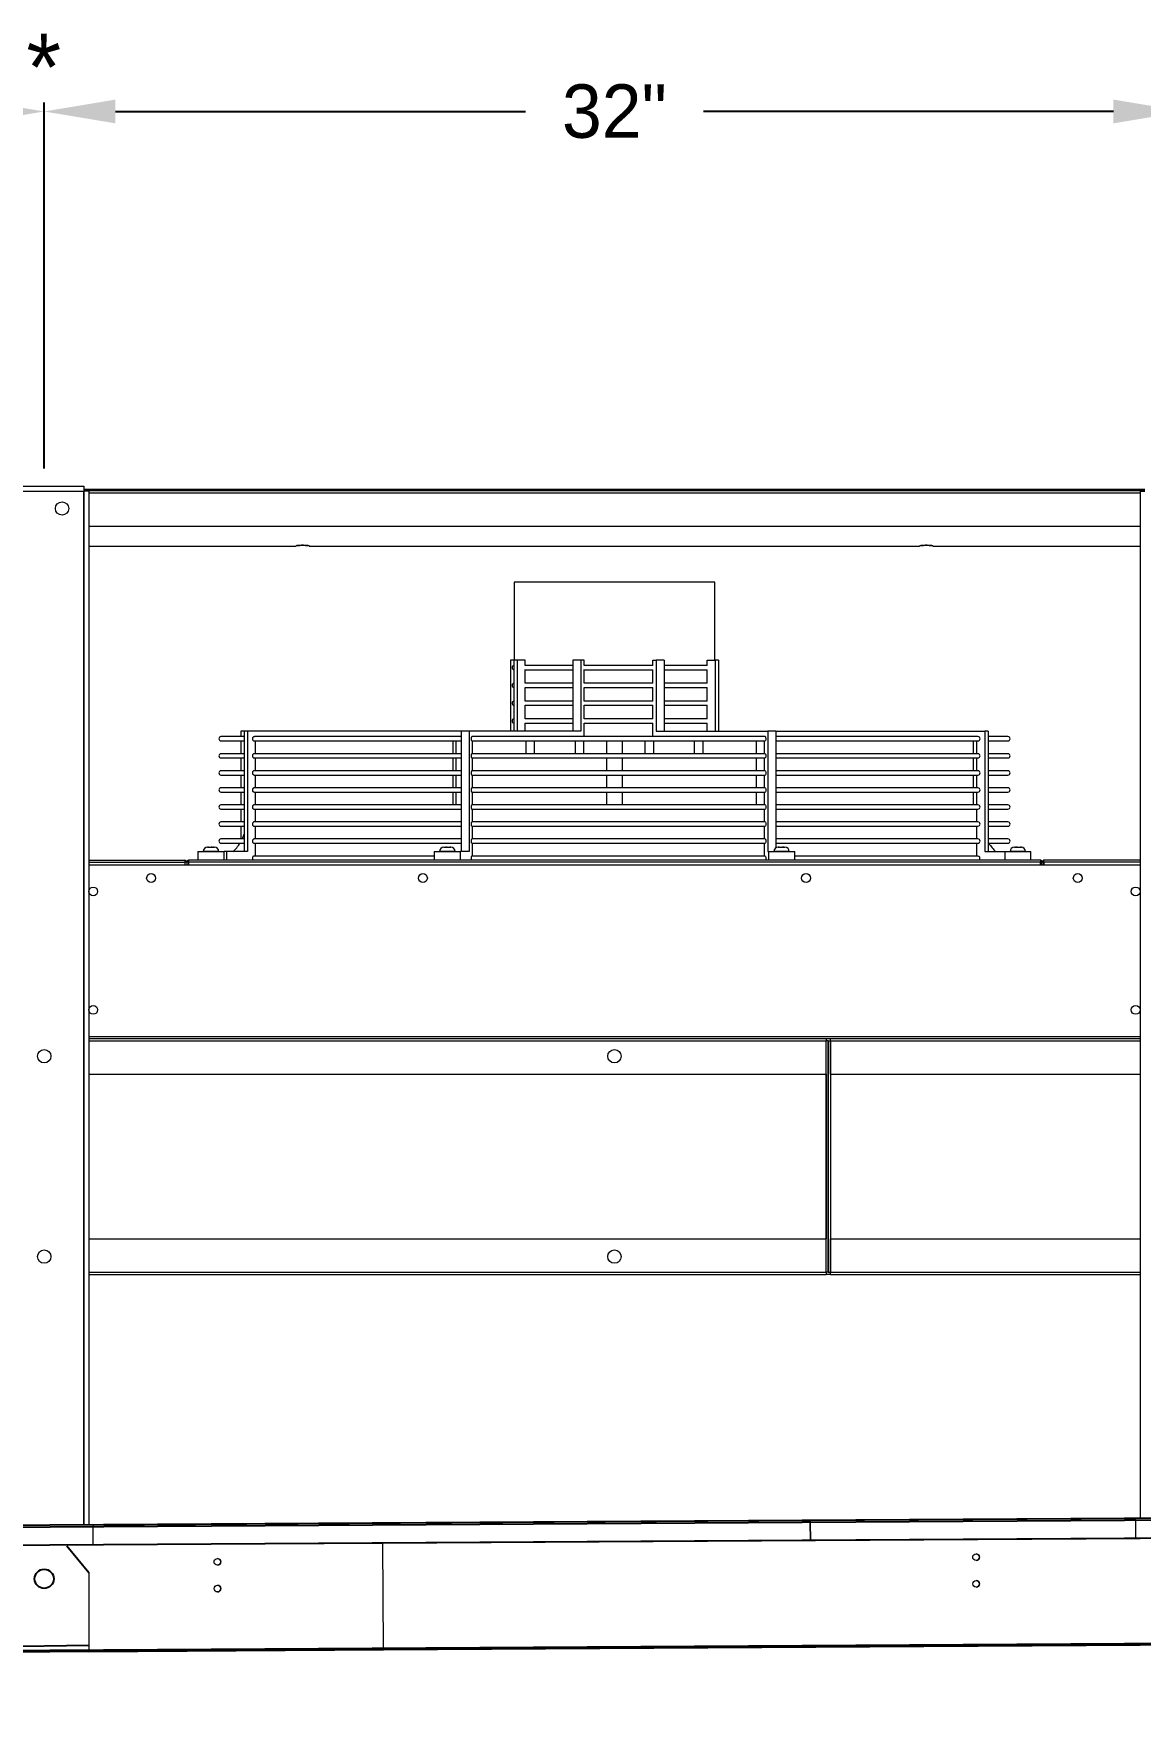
# Model space of a CAD drawing. Extents: x 6 to 271, y -23 to 146.
# Drawn here: x 161.99 to 193.03, y 41.8 to 89.28 of the extents above; entities that cross this region are included whole.
import ezdxf
from ezdxf.enums import TextEntityAlignment as Align

# ---------------------------------------------------------------- set-up
doc = ezdxf.new("R2010")
doc.units = 0
doc.header["$MEASUREMENT"] = 0
doc.layers.get('0').update_dxf_attribs({"linetype": 'CONTINUOUS'})
doc.layers.get('Defpoints').update_dxf_attribs({"linetype": 'CONTINUOUS'})
doc.dimstyles.get("Standard").update_dxf_attribs({"dimtxt": 1.5, "dimasz": 2, "dimexe": 0.25, "dimexo": 0.5, "dimgap": 0.75, "dimtad": 0, "dimtih": 1, "dimtoh": 1, "dimdec": 4, "dimzin": 0, "dimdsep": 46, "dimlunit": 5, "dimtxsty": 'STANDARD', "dimcen": 0.125, "dimclrd": 1, "dimclre": 1, "dimclrt": 1, "dimadec": 0, "dimazin": 0, "dimtfac": 1, "dimtdec": 4, "dimtofl": 0, "dimtmove": 0, "dimatfit": 3, "dimfxl": 1, "dimfrac": 2, "dimtolj": 1, "dimtzin": 0, "dimarcsym": 0})

# ---------------------------------------------------------------- blocks, each defined once
blk = doc.blocks.new('*D30')
at = {"color": 7, "lineweight": -2}
for p, q in [((265.292, 43.996), (265.292, 34.557)), ((90.295, 42.907), (90.295, 34.557)), ((92.295, 34.807), (174.794, 34.807)), ((263.292, 34.807), (180.794, 34.807))]:
    blk.add_line(p, q, dxfattribs=at)
at = {"color": 7}
for points in [[(92.295, 35.141), (92.295, 34.474), (90.295, 34.807)], [(263.292, 35.141), (263.292, 34.474), (265.292, 34.807)]]:
    blk.add_solid(points, dxfattribs=at)
at = {"layer": 'Defpoints', "color": 0}
for p in [(265.292, 44.496), (90.295, 43.407), (265.292, 34.807)]:
    blk.add_point(p, dxfattribs=at)
at = {"color": 7, "insert": (177.794, 34.807), "char_height": 1.5, "attachment_point": 5}
blk.add_mtext('\\A1;175"', dxfattribs=at)
blk = doc.blocks.new('*D33')
at = {"color": 7, "lineweight": -2}
for p, q in [((130.277, 77.078), (130.277, 87.348)), ((132.277, 87.098), (143.777, 87.098)), ((160.277, 87.098), (148.777, 87.098)), ((162.277, 77.078), (162.277, 87.348))]:
    blk.add_line(p, q, dxfattribs=at)
at = {"color": 7}
for points in [[(132.277, 87.431), (132.277, 86.764), (130.277, 87.098)], [(160.277, 87.431), (160.277, 86.764), (162.277, 87.098)]]:
    blk.add_solid(points, dxfattribs=at)
at = {"layer": 'Defpoints', "color": 0}
for p in [(162.277, 87.098), (130.277, 76.578), (162.277, 76.578)]:
    blk.add_point(p, dxfattribs=at)
at = {"color": 7, "insert": (146.277, 87.098), "char_height": 1.5, "attachment_point": 5}
blk.add_mtext('\\A1;32"', dxfattribs=at)
blk = doc.blocks.new('*D34')
at = {"color": 7, "lineweight": -2}
for p, q in [((162.277, 77.078), (162.277, 87.348)), ((164.277, 87.098), (175.777, 87.098)), ((192.277, 87.098), (180.777, 87.098)), ((194.277, 77.078), (194.277, 87.348))]:
    blk.add_line(p, q, dxfattribs=at)
at = {"color": 7}
for points in [[(164.277, 87.431), (164.277, 86.764), (162.277, 87.098)], [(192.277, 87.431), (192.277, 86.764), (194.277, 87.098)]]:
    blk.add_solid(points, dxfattribs=at)
at = {"layer": 'Defpoints', "color": 0}
for p in [(194.277, 87.098), (162.277, 76.578), (194.277, 76.578)]:
    blk.add_point(p, dxfattribs=at)
at = {"color": 7, "insert": (178.277, 87.098), "char_height": 1.5, "attachment_point": 5}
blk.add_mtext('\\A1;32"', dxfattribs=at)

msp = doc.modelspace()

# ---------------------------------------------------------------- linework, layer by layer
at = {"color": 0, "linetype": 'Continuous', "lineweight": 15}
for p, q in [((161.1622, 76.57818), (163.3912, 76.57818)), ((161.1622, 76.44368), (163.3912, 76.44368)), ((161.1622, 76.44268), (163.3912, 76.44268)), ((163.3912, 76.57818), (163.3912, 76.44368)), ((163.3912, 76.49439), (178.2767, 76.49439)), ((163.3912, 76.44268), (163.3912, 76.44368)), ((163.3922, 76.44268), (163.3912, 76.44268)), ((163.3912, 47.41737), (163.3912, 76.44268)), ((163.5267, 76.44268), (163.3922, 76.44268)), ((163.3922, 76.44268), (163.3922, 47.41737)), ((163.5267, 76.44268), (163.5267, 47.41821)), ((178.2767, 76.49439), (178.2767, 76.45276)), ((178.2767, 76.49439), (193.1622, 76.49439)), ((178.2767, 76.49439), (178.2767, 76.45276)), ((193.0267, 76.44268), (193.0267, 47.60144)), ((193.0267, 76.44268), (193.1612, 76.44268)), ((163.5267, 76.38968), (193.0267, 76.38968)), ((163.5267, 75.46093), (193.0267, 75.46093)), ((163.5267, 74.89885), (169.3392, 74.89885)), ((169.7142, 74.89885), (186.8392, 74.89885)), ((187.2142, 74.89885), (193.0267, 74.89885)), ((179.35299, 73.88918), (175.4642, 73.88918)), ((181.0892, 73.88918), (179.35299, 73.88918)), ((175.35949, 71.69818), (175.35949, 69.70318)), ((175.45286, 71.69818), (175.35949, 71.69818)), ((175.54624, 71.69818), (175.45286, 71.69818)), ((175.45286, 71.69818), (175.45286, 69.70318)), ((175.54624, 71.69818), (175.54624, 69.70318)), ((175.77166, 71.69818), (175.54624, 71.69818)), ((175.77166, 71.54736), (175.77166, 71.69818)), ((177.33245, 71.69818), (177.10703, 71.69818)), ((177.10703, 71.69818), (177.10703, 69.70318)), ((177.33245, 71.69818), (177.33245, 69.70318)), ((177.42583, 71.69818), (177.33245, 71.69818)), ((177.42583, 71.54736), (177.42583, 71.69818)), ((179.35299, 71.5483), (179.35299, 71.69818)), ((179.35299, 71.69818), (179.44637, 71.69818)), ((179.44637, 71.69818), (179.44637, 69.70318)), ((179.6718, 71.69818), (179.44637, 71.69818)), ((179.6718, 71.69818), (179.6718, 69.70318)), ((180.87511, 71.5483), (180.87511, 71.69818)), ((180.87511, 71.69818), (181.10053, 71.69818)), ((181.10053, 71.69818), (181.10053, 69.70318)), ((181.19391, 71.69818), (181.10053, 71.69818)), ((181.19391, 71.69818), (181.19391, 69.70318)), ((177.10703, 71.5483), (175.77166, 71.5483)), ((175.77166, 71.04736), (175.77166, 71.42923)), ((175.77166, 71.4283), (177.10703, 71.4283)), ((179.35299, 71.5483), (177.42583, 71.5483)), ((177.42583, 71.04736), (177.42583, 71.42923)), ((177.42583, 71.4283), (179.35299, 71.4283)), ((179.35299, 71.0483), (179.35299, 71.4283)), ((180.87511, 71.5483), (179.6718, 71.5483)), ((179.6718, 71.4283), (180.87511, 71.4283)), ((180.87511, 71.0483), (180.87511, 71.4283)), ((177.10703, 71.0483), (175.77166, 71.0483)), ((175.77166, 70.54736), (175.77166, 70.92923)), ((175.77166, 70.9283), (177.10703, 70.9283)), ((179.35299, 71.0483), (177.42583, 71.0483)), ((177.42583, 70.54736), (177.42583, 70.92923)), ((177.42583, 70.9283), (179.35299, 70.9283)), ((179.35299, 70.5483), (179.35299, 70.9283)), ((180.87511, 71.0483), (179.6718, 71.0483)), ((179.6718, 70.9283), (180.87511, 70.9283)), ((180.87511, 70.5483), (180.87511, 70.9283)), ((177.10703, 70.5483), (175.77166, 70.5483)), ((175.77166, 70.04736), (175.77166, 70.42923)), ((175.77166, 70.4283), (177.10703, 70.4283)), ((179.35299, 70.5483), (177.42583, 70.5483)), ((177.42583, 70.04736), (177.42583, 70.42923)), ((177.42583, 70.4283), (179.35299, 70.4283)), ((179.35299, 70.0483), (179.35299, 70.4283)), ((180.87511, 70.5483), (179.6718, 70.5483)), ((179.6718, 70.4283), (180.87511, 70.4283)), ((180.87511, 70.0483), (180.87511, 70.4283)), ((177.10703, 70.0483), (175.77166, 70.0483)), ((175.77166, 69.70318), (175.77166, 69.92923)), ((175.77166, 69.9283), (177.10703, 69.9283)), ((179.35299, 70.0483), (177.42583, 70.0483)), ((177.42583, 69.5483), (177.42583, 69.92923)), ((177.42583, 69.9283), (179.35299, 69.9283)), ((179.35299, 69.5483), (179.35299, 69.9283)), ((180.87511, 70.0483), (179.6718, 70.0483)), ((179.6718, 69.9283), (180.87511, 69.9283)), ((180.87511, 69.70318), (180.87511, 69.9283)), ((167.88305, 69.5483), (167.23658, 69.5483)), ((167.23658, 69.4283), (167.88305, 69.4283)), ((167.78968, 69.70318), (167.78968, 69.5483)), ((167.88305, 69.70318), (167.78968, 69.70318)), ((167.78968, 69.4283), (167.78968, 69.06963)), ((167.97643, 69.70318), (167.88305, 69.70318)), ((167.88305, 69.70318), (167.88305, 66.32218)), ((167.97643, 69.70318), (167.97643, 66.32218)), ((173.97151, 69.70318), (167.97643, 69.70318)), ((168.17283, 69.4283), (173.97151, 69.4283)), ((173.97151, 69.5483), (168.1729, 69.5483)), ((168.20185, 69.06963), (168.20185, 69.4283)), ((173.74608, 69.4283), (173.74608, 69.06963)), ((173.83946, 69.06963), (173.83946, 69.4283)), ((174.19694, 69.70318), (173.97151, 69.70318)), ((173.97151, 69.70318), (173.97151, 66.32218)), ((174.19694, 69.70318), (174.19694, 66.32218)), ((177.33245, 69.70318), (174.19694, 69.70318)), ((174.27829, 69.4283), (182.50157, 69.4283)), ((182.50157, 69.5483), (174.27842, 69.5483)), ((174.29031, 69.06963), (174.29031, 69.4283)), ((179.44637, 69.70318), (182.58189, 69.70318)), ((182.26309, 69.06963), (182.26309, 69.4283)), ((182.48851, 69.06963), (182.48851, 69.4283)), ((182.58189, 69.70318), (182.58189, 66.32218)), ((182.80731, 69.70318), (182.58189, 69.70318)), ((182.80731, 69.70318), (182.80731, 66.43027)), ((182.80731, 69.70318), (188.67034, 69.70318)), ((188.47643, 69.5483), (182.80731, 69.5483)), ((182.80731, 69.4283), (188.47643, 69.4283)), ((188.35154, 69.06963), (188.35154, 69.4283)), ((188.44492, 69.06963), (188.44492, 69.4283)), ((188.67034, 69.70318), (188.67034, 66.32218)), ((188.76372, 69.70318), (188.67034, 69.70318)), ((188.76372, 69.70318), (188.76372, 66.32218)), ((189.31681, 69.5483), (188.76372, 69.5483)), ((188.76372, 69.4283), (189.31681, 69.4283)), ((167.88305, 69.06963), (167.23658, 69.06963)), ((167.23658, 68.94963), (167.88305, 68.94963)), ((167.78968, 68.94963), (167.78968, 68.59096)), ((168.17283, 68.94963), (173.97151, 68.94963)), ((173.97151, 69.06963), (168.1729, 69.06963)), ((168.20185, 68.59096), (168.20185, 68.94963)), ((173.74608, 68.94963), (173.74608, 68.59096)), ((173.83946, 68.59096), (173.83946, 68.94963)), ((174.27829, 68.94963), (182.50157, 68.94963)), ((182.50157, 69.06963), (174.27842, 69.06963)), ((174.29031, 68.59096), (174.29031, 68.94963)), ((182.26309, 68.59096), (182.26309, 68.94963)), ((182.48851, 68.59096), (182.48851, 68.94963)), ((188.47643, 69.06963), (182.80731, 69.06963)), ((182.80731, 68.94963), (188.47643, 68.94963)), ((188.35154, 68.59096), (188.35154, 68.94963)), ((188.44492, 68.59096), (188.44492, 68.94963)), ((189.31681, 69.06963), (188.76372, 69.06963)), ((188.76372, 68.94963), (189.31681, 68.94963)), ((167.88305, 68.59096), (167.23658, 68.59096)), ((167.23658, 68.47097), (167.88305, 68.47097)), ((167.78968, 68.47097), (167.78968, 68.1123)), ((168.17283, 68.47097), (173.97151, 68.47097)), ((173.97151, 68.59096), (168.1729, 68.59096)), ((168.20185, 68.1123), (168.20185, 68.47097)), ((173.74608, 68.47097), (173.74608, 68.1123)), ((173.83946, 68.1123), (173.83946, 68.47097)), ((174.27829, 68.47097), (182.50157, 68.47097)), ((182.50157, 68.59096), (174.27842, 68.59096)), ((174.29031, 68.1123), (174.29031, 68.47097)), ((182.26309, 68.1123), (182.26309, 68.47097)), ((182.48851, 68.1123), (182.48851, 68.47097)), ((188.47643, 68.59096), (182.80731, 68.59096)), ((182.80731, 68.47097), (188.47643, 68.47097)), ((188.35154, 68.1123), (188.35154, 68.47097)), ((188.44492, 68.1123), (188.44492, 68.47097)), ((189.31681, 68.59096), (188.76372, 68.59096)), ((188.76372, 68.47097), (189.31681, 68.47097)), ((167.88305, 68.1123), (167.23658, 68.1123)), ((167.23658, 67.9923), (167.88305, 67.9923)), ((167.78968, 67.9923), (167.78968, 67.63363)), ((168.17283, 67.9923), (173.97151, 67.9923)), ((173.97151, 68.1123), (168.1729, 68.1123)), ((168.20185, 67.63363), (168.20185, 67.9923)), ((173.74608, 67.9923), (173.74608, 67.63363)), ((173.83946, 67.63363), (173.83946, 67.9923)), ((174.27829, 67.9923), (182.50157, 67.9923)), ((182.50157, 68.1123), (174.27842, 68.1123)), ((174.29031, 67.63363), (174.29031, 67.9923)), ((182.26309, 67.63363), (182.26309, 67.9923)), ((182.48851, 67.63363), (182.48851, 67.9923)), ((188.47643, 68.1123), (182.80731, 68.1123)), ((182.80731, 67.9923), (188.47643, 67.9923)), ((188.35154, 67.63363), (188.35154, 67.9923)), ((188.44492, 67.63363), (188.44492, 67.9923)), ((189.31681, 68.1123), (188.76372, 68.1123)), ((188.76372, 67.9923), (189.31681, 67.9923)), ((167.88305, 67.63363), (167.23658, 67.63363)), ((167.23658, 67.51363), (167.88305, 67.51363)), ((167.78968, 67.51363), (167.78968, 67.15497)), ((168.17283, 67.51363), (173.97151, 67.51363)), ((173.97151, 67.63363), (168.1729, 67.63363)), ((168.20185, 67.15497), (168.20185, 67.51363)), ((174.27829, 67.51363), (182.50157, 67.51363)), ((182.50157, 67.63363), (174.27842, 67.63363)), ((174.29031, 67.15497), (174.29031, 67.51363)), ((182.48851, 67.15497), (182.48851, 67.51363)), ((188.47643, 67.63363), (182.80731, 67.63363)), ((182.80731, 67.51363), (188.47643, 67.51363)), ((188.44492, 67.15497), (188.44492, 67.51363)), ((189.31681, 67.63363), (188.76372, 67.63363)), ((188.76372, 67.51363), (189.31681, 67.51363)), ((167.88305, 67.15497), (167.23658, 67.15497)), ((167.23658, 67.03497), (167.88305, 67.03497)), ((167.78968, 67.03497), (167.78968, 66.6763)), ((168.17283, 67.03497), (173.97151, 67.03497)), ((173.97151, 67.15497), (168.1729, 67.15497)), ((168.20185, 66.6763), (168.20185, 67.03497)), ((174.27829, 67.03497), (182.50157, 67.03497)), ((182.50157, 67.15497), (174.27842, 67.15497)), ((174.29031, 66.6763), (174.29031, 67.03497)), ((182.48851, 66.6763), (182.48851, 67.03497)), ((188.47643, 67.15497), (182.80731, 67.15497)), ((182.80731, 67.03497), (188.47643, 67.03497)), ((188.44492, 66.6763), (188.44492, 67.03497)), ((189.31681, 67.15497), (188.76372, 67.15497)), ((188.76372, 67.03497), (189.31681, 67.03497)), ((167.88305, 66.6763), (167.23658, 66.6763)), ((167.23658, 66.5563), (167.88305, 66.5563)), ((168.17283, 66.5563), (173.97151, 66.5563)), ((173.97151, 66.6763), (168.1729, 66.6763)), ((168.20185, 66.19764), (168.20185, 66.5563)), ((174.27829, 66.5563), (182.50157, 66.5563)), ((182.50157, 66.6763), (174.27842, 66.6763)), ((174.29031, 66.19764), (174.29031, 66.5563)), ((182.48851, 66.19764), (182.48851, 66.5563)), ((188.47643, 66.6763), (182.80731, 66.6763)), ((182.80731, 66.5563), (188.47643, 66.5563)), ((188.44492, 66.19764), (188.44492, 66.5563)), ((189.31681, 66.6763), (188.76372, 66.6763)), ((188.76372, 66.5563), (189.31681, 66.5563)), ((163.5267, 66.07818), (166.2257, 66.07818)), ((163.5267, 66.02718), (166.2257, 66.02718)), ((166.2257, 66.07818), (166.2257, 66.02718)), ((166.2257, 66.02718), (166.2257, 65.95318)), ((166.2767, 66.02718), (166.2267, 66.02718)), ((166.2267, 66.02718), (166.2267, 65.95318)), ((166.2767, 66.02938), (166.2767, 65.95318)), ((166.3245, 66.02938), (166.2767, 66.02938)), ((166.3245, 66.02938), (166.3245, 65.95318)), ((190.2279, 66.07818), (166.3255, 66.07818)), ((166.3255, 66.07818), (166.3255, 66.02938)), ((190.2279, 66.02938), (166.3255, 66.02938)), ((166.3255, 66.02938), (166.3255, 65.95318)), ((166.59017, 66.32218), (166.61826, 66.32218)), ((166.61826, 66.32218), (167.32817, 66.32218)), ((167.17792, 66.32318), (166.74042, 66.32318)), ((166.86443, 66.44718), (166.86458, 66.44718)), ((166.86731, 66.44718), (166.86458, 66.44718)), ((166.86731, 66.44718), (166.87782, 66.44718)), ((166.88849, 66.44718), (166.87782, 66.44718)), ((166.88849, 66.44718), (166.96453, 66.44718)), ((166.97609, 66.44718), (166.96453, 66.44718)), ((166.98237, 66.44718), (166.97609, 66.44718)), ((166.98237, 66.44718), (167.00773, 66.44718)), ((167.02227, 66.44718), (167.00773, 66.44718)), ((167.02227, 66.44718), (167.05392, 66.44718)), ((167.39346, 66.32218), (167.32817, 66.32218)), ((167.39346, 66.32218), (167.39346, 66.07818)), ((167.97643, 66.32218), (167.39346, 66.32218)), ((173.21982, 66.19764), (168.1729, 66.19764)), ((173.21982, 66.32218), (173.24791, 66.32218)), ((173.24791, 66.32218), (173.95782, 66.32218)), ((173.80757, 66.32318), (173.37008, 66.32318)), ((173.49408, 66.44718), (173.52572, 66.44718)), ((173.54026, 66.44718), (173.52572, 66.44718)), ((173.54026, 66.44718), (173.56563, 66.44718)), ((173.57191, 66.44718), (173.56563, 66.44718)), ((173.58346, 66.44718), (173.57191, 66.44718)), ((173.58346, 66.44718), (173.65951, 66.44718)), ((173.67019, 66.44718), (173.65951, 66.44718)), ((173.67019, 66.44718), (173.6807, 66.44718)), ((173.68342, 66.44718), (173.6807, 66.44718)), ((173.68342, 66.44718), (173.68358, 66.44718)), ((174.19694, 66.32218), (173.95782, 66.32218)), ((182.50157, 66.19764), (174.27842, 66.19764)), ((182.58189, 66.32218), (182.59557, 66.32218)), ((182.59557, 66.32218), (182.62366, 66.32218)), ((182.62366, 66.32218), (183.33357, 66.32218)), ((182.76247, 66.32318), (182.74582, 66.32318)), ((183.18332, 66.32318), (182.76247, 66.32318)), ((182.86982, 66.44718), (182.86997, 66.44718)), ((182.8727, 66.44718), (182.86997, 66.44718)), ((182.8727, 66.44718), (182.88321, 66.44718)), ((182.89389, 66.44718), (182.88321, 66.44718)), ((182.89389, 66.44718), (182.96993, 66.44718)), ((182.98148, 66.44718), (182.96993, 66.44718)), ((182.98776, 66.44718), (182.98148, 66.44718)), ((182.98776, 66.44718), (183.01313, 66.44718)), ((183.02767, 66.44718), (183.01313, 66.44718)), ((183.02767, 66.44718), (183.05932, 66.44718)), ((188.47643, 66.19764), (183.33357, 66.19764)), ((188.67034, 66.32218), (189.22522, 66.32218)), ((189.22522, 66.32218), (189.25331, 66.32218)), ((189.25331, 66.32218), (189.96322, 66.32218)), ((189.51051, 66.32318), (189.37547, 66.32318)), ((189.49947, 66.44718), (189.53112, 66.44718)), ((189.81297, 66.32318), (189.51051, 66.32318)), ((189.54566, 66.44718), (189.53112, 66.44718)), ((189.54566, 66.44718), (189.57103, 66.44718)), ((189.57731, 66.44718), (189.57103, 66.44718)), ((189.58886, 66.44718), (189.57731, 66.44718)), ((189.58886, 66.44718), (189.6649, 66.44718)), ((189.67558, 66.44718), (189.6649, 66.44718)), ((189.67558, 66.44718), (189.68609, 66.44718)), ((189.68882, 66.44718), (189.68609, 66.44718)), ((189.68882, 66.44718), (189.68897, 66.44718)), ((190.2279, 66.07818), (190.2279, 66.02938)), ((190.2279, 66.02938), (190.2279, 65.95318)), ((190.2289, 66.02938), (190.2767, 66.02938)), ((190.2289, 65.95318), (190.2289, 66.02938)), ((190.2767, 65.95318), (190.2767, 66.02938)), ((190.3267, 66.02718), (190.2767, 66.02718)), ((190.3267, 66.02718), (190.3267, 65.95318)), ((190.3277, 66.02718), (190.3277, 66.07818)), ((193.0267, 66.07818), (190.3277, 66.07818)), ((190.3277, 65.95318), (190.3277, 66.02718)), ((193.0267, 66.02718), (190.3277, 66.02718)), ((163.5267, 65.95318), (193.0267, 65.95318)), ((163.5267, 61.12918), (193.0267, 61.12918)), ((163.5267, 61.12818), (193.0267, 61.12818)), ((163.5267, 61.07818), (184.2132, 61.07818)), ((163.5267, 61.01468), (184.2132, 61.01468)), ((184.2132, 61.07818), (184.2132, 61.01468)), ((184.2132, 61.07818), (184.3402, 61.07818)), ((184.2132, 60.07818), (184.2132, 61.01468)), ((184.2142, 61.01468), (184.2132, 61.01468)), ((184.2767, 61.01468), (184.2142, 61.01468)), ((184.2142, 54.51668), (184.2142, 61.01468)), ((184.2767, 61.01468), (184.2767, 54.51668)), ((184.2767, 61.01468), (184.3392, 61.01468)), ((184.2767, 54.51668), (184.2767, 61.01468)), ((184.3392, 61.01468), (184.3392, 54.51668)), ((184.3402, 61.01468), (184.3392, 61.01468)), ((184.3402, 61.01468), (184.3402, 61.07818)), ((184.3402, 61.07818), (193.0267, 61.07818)), ((184.3402, 60.07818), (184.3402, 61.01468)), ((184.3402, 61.01468), (193.0267, 61.01468)), ((163.5267, 60.07818), (184.2132, 60.07818)), ((184.2132, 60.07818), (184.2132, 55.45318)), ((184.3402, 60.07818), (193.0267, 60.07818)), ((184.3402, 60.07818), (184.3402, 55.45318)), ((163.5267, 55.45318), (184.2132, 55.45318)), ((184.2132, 54.51668), (184.2132, 55.45318)), ((184.3402, 54.51668), (184.3402, 55.45318)), ((184.3402, 55.45318), (193.0267, 55.45318)), ((163.5267, 54.51668), (184.2132, 54.51668)), ((163.5267, 54.45318), (184.2132, 54.45318)), ((184.2132, 54.51668), (184.2132, 54.45318)), ((184.2132, 54.51668), (184.2142, 54.51668)), ((184.3402, 54.45318), (184.2132, 54.45318)), ((184.2767, 54.51668), (184.2142, 54.51668)), ((184.2767, 54.51668), (184.3392, 54.51668)), ((184.3392, 54.51668), (184.3402, 54.51668)), ((184.3402, 54.45318), (184.3402, 54.51668)), ((184.3402, 54.51668), (193.0267, 54.51668)), ((184.3402, 54.45318), (193.0267, 54.45318)), ((163.64697, 47.41895), (183.77158, 47.54395)), ((163.64724, 47.37476), (183.77186, 47.49976)), ((183.77158, 47.54395), (192.8964, 47.60063)), ((183.77158, 47.54395), (183.77186, 47.49976)), ((183.77186, 47.49976), (183.77158, 47.54395)), ((183.77186, 47.49976), (192.89668, 47.55644)), ((183.77504, 46.98804), (183.77186, 47.49976)), ((183.77186, 47.49976), (183.77504, 46.98804)), ((192.89668, 47.55644), (192.8964, 47.60063)), ((192.89668, 47.55644), (192.89986, 47.04472)), ((163.64697, 47.41895), (163.64724, 47.37476)), ((163.65042, 46.86304), (163.64724, 47.37476)), ((171.77527, 46.9128), (193.0267, 47.0448)), ((192.89986, 47.04472), (183.77504, 46.98804)), ((163.5267, 46.86156), (171.77527, 46.9128)), ((183.77504, 46.98804), (163.65042, 46.86304)), ((171.79359, 43.96386), (171.77527, 46.9128)), ((171.79359, 43.96386), (171.77527, 46.9128)), ((163.5267, 46.08477), (163.5267, 43.9121)), ((163.5267, 43.91251), (171.79359, 43.96386)), ((163.5267, 43.86151), (171.7939, 43.91286)), ((171.79359, 43.96386), (193.0267, 44.09574)), ((171.7939, 43.91286), (193.0267, 44.04474))]:
    msp.add_line(p, q, dxfattribs=at)
at = {"color": 0}
for p, q in [((260.14511, 48.01833), (96.39827, 47.00125)), ((96.39854, 46.95706), (195.64663, 47.57352)), ((195.64981, 47.06109), (96.5267, 46.44541)), ((162.91615, 46.83052), (163.5267, 46.08477)), ((96.5267, 43.49635), (260.0267, 44.5119)), ((260.0267, 44.4609), (96.5267, 43.44535)), ((163.5267, 44.0371), (161.0267, 43.99611))]:
    msp.add_line(p, q, dxfattribs=at)
at = {"color": 0, "linetype": 'Continuous', "lineweight": 15, "flags": 128}
for points in [[(169.3392, 74.89885), (169.34679, 74.90491), (169.36896, 74.91047), (169.40391, 74.9151), (169.44881, 74.9184), (169.50001, 74.92013), (169.55338, 74.92013), (169.60459, 74.9184), (169.64948, 74.9151), (169.68443, 74.91047), (169.7066, 74.90491), (169.7142, 74.89885)], [(169.7142, 74.89885), (169.70653, 74.9049), (169.68433, 74.91046), (169.64938, 74.91507), (169.60452, 74.91837), (169.55336, 74.92009), (169.50004, 74.92009), (169.44888, 74.91837), (169.40401, 74.91507), (169.36906, 74.91046), (169.34686, 74.9049), (169.3392, 74.89885)], [(186.8392, 74.89885), (186.84679, 74.90491), (186.86896, 74.91047), (186.90391, 74.9151), (186.94881, 74.9184), (187.00001, 74.92013), (187.05338, 74.92013), (187.10459, 74.9184), (187.14948, 74.9151), (187.18443, 74.91047), (187.2066, 74.90491), (187.2142, 74.89885)], [(187.2142, 74.89885), (187.20654, 74.9049), (187.18433, 74.91046), (187.14938, 74.91507), (187.10452, 74.91837), (187.05336, 74.92009), (187.00004, 74.92009), (186.94888, 74.91837), (186.90401, 74.91507), (186.86906, 74.91046), (186.84686, 74.9049), (186.8392, 74.89885)], [(182.50157, 69.5483), (182.50162, 69.5483), (182.5109, 69.54312), (182.51858, 69.52859), (182.52336, 69.50719), (182.52442, 69.48257), (182.52159, 69.45892), (182.51534, 69.44028), (182.50674, 69.42984), (182.50157, 69.4283)], [(182.50157, 69.06963), (182.50582, 69.06859), (182.51419, 69.05976), (182.5206, 69.04318), (182.52408, 69.02142), (182.52408, 68.99784), (182.5206, 68.97608), (182.51419, 68.9595), (182.50582, 68.95067), (182.50157, 68.94963)], [(182.50157, 68.59096), (182.50582, 68.58993), (182.51419, 68.58109), (182.5206, 68.56451), (182.52408, 68.54275), (182.52408, 68.51917), (182.5206, 68.49742), (182.51419, 68.48084), (182.50582, 68.472), (182.50157, 68.47097)], [(182.50157, 68.1123), (182.50582, 68.11126), (182.51419, 68.10242), (182.5206, 68.08585), (182.52408, 68.06409), (182.52408, 68.04051), (182.5206, 68.01875), (182.51419, 68.00217), (182.50582, 67.99334), (182.50157, 67.9923)], [(182.50157, 67.63363), (182.50582, 67.63259), (182.51419, 67.62376), (182.5206, 67.60718), (182.52408, 67.58542), (182.52408, 67.56184), (182.5206, 67.54008), (182.51419, 67.52351), (182.50582, 67.51467), (182.50157, 67.51363)], [(182.50157, 67.15497), (182.50582, 67.15393), (182.51419, 67.14509), (182.5206, 67.12852), (182.52408, 67.10676), (182.52408, 67.08318), (182.5206, 67.06142), (182.51419, 67.04484), (182.50582, 67.03601), (182.50157, 67.03497)], [(167.88305, 66.8211), (167.8445, 66.70485), (167.83253, 66.6763)], [(182.50157, 66.6763), (182.50582, 66.67526), (182.51419, 66.66643), (182.5206, 66.64985), (182.52408, 66.62809), (182.52408, 66.60451), (182.5206, 66.58275), (182.51419, 66.56618), (182.50582, 66.55734), (182.50157, 66.5563)], [(182.50157, 66.19764), (182.50608, 66.19647), (182.51451, 66.18719), (182.52089, 66.17004), (182.5242, 66.14774), (182.52391, 66.12383), (182.52251, 66.11306)], [(171.79359, 43.96386), (171.79365, 43.95391), (171.79371, 43.94434), (171.79376, 43.93552), (171.79381, 43.92779), (171.79385, 43.92145), (171.79388, 43.91674), (171.7939, 43.91384), (171.7939, 43.91286)], [(171.7939, 43.91286), (171.7939, 43.91384), (171.79388, 43.91674), (171.79385, 43.92145), (171.79381, 43.92779), (171.79376, 43.93552), (171.79371, 43.94434), (171.79365, 43.95391), (171.79359, 43.96386)]]:
    msp.add_lwpolyline(points, dxfattribs=at)
at = {"color": 0, "linetype": 'Continuous', "lineweight": 15}
for centre, radius in [((162.7767, 75.95318), 0.1875), ((165.2767, 65.57818), 0.125), ((172.9017, 65.57818), 0.125), ((183.6517, 65.57818), 0.125), ((191.2767, 65.57818), 0.125), ((163.6517, 65.20318), 0.125), ((192.9017, 65.20318), 0.125), ((163.6517, 61.87918), 0.125), ((192.9017, 61.87918), 0.125), ((162.2767, 60.57818), 0.1875), ((178.2767, 60.57818), 0.1875), ((162.2767, 54.95318), 0.1875), ((178.2767, 54.95318), 0.1875), ((188.42205, 46.51619), 0.09375), ((167.13647, 46.38398), 0.09375), ((167.14112, 45.63399), 0.09375), ((188.42671, 45.7662), 0.09375)]:
    msp.add_circle(centre, radius, dxfattribs=at)
at = {"color": 0}
msp.add_circle((162.2767, 45.90909), 0.26853, dxfattribs=at)
at = {"color": 0, "linetype": 'Continuous', "lineweight": 15}
for centre, radius, start, end in [((175.4642, 71.4883), 0.06, 100.892283, 259.107717), ((175.4642, 70.9883), 0.06, 100.892283, 259.107717), ((175.4642, 70.4883), 0.06, 100.892283, 259.107717), ((175.4642, 69.9883), 0.06, 100.892283, 259.107717), ((167.23658, 69.4883), 0.06, 90, 270), ((188.47326, 69.4883), 0.06008, 273.024804, 86.975196), ((189.31681, 69.4883), 0.06, 270, 90), ((167.23658, 69.00963), 0.06, 90, 270), ((188.47314, 69.00963), 0.06009, 273.144589, 86.855411), ((189.31681, 69.00963), 0.06, 270, 90), ((167.23658, 68.53096), 0.06, 90, 270), ((188.47314, 68.53096), 0.06009, 273.143027, 86.856973), ((189.31681, 68.53096), 0.06, 270, 90), ((167.23658, 68.0523), 0.06, 90, 270), ((188.47314, 68.0523), 0.06009, 273.144589, 86.855411), ((189.31681, 68.0523), 0.06, 270, 90), ((167.23658, 67.57363), 0.06, 90, 270), ((188.47314, 67.57363), 0.06009, 273.143027, 86.856973), ((189.31681, 67.57363), 0.06, 270, 90), ((167.23658, 67.09497), 0.06, 90, 270), ((188.47314, 67.09497), 0.06009, 273.144589, 86.855411), ((189.31681, 67.09497), 0.06, 270, 90), ((167.23658, 66.6163), 0.06, 90, 270), ((166.9164, 67.07718), 1, 310.97463, 328.608789), ((188.47314, 66.6163), 0.06009, 273.144589, 86.855411), ((189.637, 67.07718), 1, 211.391211, 229.02537), ((189.31681, 66.6163), 0.06, 270, 90), ((166.2257, 66.02718), 0.051, 0, 90), ((166.2257, 66.02718), 0.001, 0, 90), ((166.3255, 66.02938), 0.0488, 90, 180), ((166.3255, 66.02938), 0.001, 90, 180), ((166.86442, 66.32318), 0.124, 90, 180), ((167.05392, 66.32318), 0.124, 0, 90), ((173.49408, 66.32318), 0.124, 90, 180), ((173.68358, 66.32318), 0.124, 0, 90), ((182.86982, 66.32318), 0.124, 90, 180), ((183.05932, 66.32318), 0.124, 0, 90), ((188.47295, 66.13815), 0.05959, 335.096891, 86.650916), ((189.49947, 66.32318), 0.124, 90, 180), ((189.68897, 66.32318), 0.124, 0, 90), ((190.2279, 66.02938), 0.0488, 360, 90), ((190.2279, 66.02938), 0.001, 0, 90), ((190.3277, 66.02718), 0.051, 90, 180), ((190.3277, 66.02718), 0.001, 90, 180), ((192.8224, 47.04385), 0.07747, 0.118946, 0.641817), ((163.62562, 46.86252), 0.0248, 359.56387, 1.196893), ((183.69841, 46.98718), 0.07663, 0.115562, 0.64457), ((183.69841, 46.98718), 0.07663, 0.115562, 0.64457), ((188.42091, 46.51618), 0.09375, 0.355877, 90.006654), ((167.13561, 46.38397), 0.09375, 0.355877, 90.093963), ((167.13561, 46.38397), 0.09375, 270.61779, 0.355877), ((188.42091, 46.51618), 0.09375, 270.705099, 0.355877), ((167.14027, 45.63398), 0.09375, 0.355877, 90.094002), ((167.14027, 45.63398), 0.09375, 270.617749, 0.355877), ((188.42557, 45.76619), 0.09375, 0.355877, 90.006601), ((188.42557, 45.76619), 0.09375, 270.705154, 0.355877)]:
    msp.add_arc(centre, radius, start, end, dxfattribs=at)
for points in [[(193.1622, 76.45318), (163.3912, 76.45318)], [(163.5267, 74.89844), (169.3392, 74.89844)], [(169.7142, 74.89844), (186.8392, 74.89844)], [(187.2142, 74.89844), (193.0267, 74.89844)], [(175.4642, 73.88918), (175.4642, 71.69818)], [(181.0892, 71.69818), (181.0892, 73.88918)], [(175.78656, 69.4283), (175.78656, 69.06963)], [(176.03657, 69.06963), (176.03657, 69.4283)], [(177.17203, 69.4283), (177.17203, 69.06963)], [(177.42203, 69.06963), (177.42203, 69.4283)], [(178.0502, 69.4283), (178.0502, 69.06963)], [(178.5032, 69.06963), (178.5032, 69.4283)], [(179.13137, 69.4283), (179.13137, 69.06963)], [(179.38137, 69.06963), (179.38137, 69.4283)], [(180.51683, 69.4283), (180.51683, 69.06963)], [(180.76683, 69.06963), (180.76683, 69.4283)], [(178.0502, 68.94963), (178.0502, 68.59096)], [(178.5032, 68.59096), (178.5032, 68.94963)], [(178.0502, 68.47097), (178.0502, 68.1123)], [(178.5032, 68.1123), (178.5032, 68.47097)], [(178.0502, 67.9923), (178.0502, 67.63363)], [(178.5032, 67.63363), (178.5032, 67.9923)], [(166.59017, 66.32218), (166.59017, 66.07818)], [(166.74042, 66.32318), (166.74042, 66.32218)], [(166.86458, 66.44718), (166.8606, 66.44711)], [(166.8606, 66.44711), (166.86731, 66.44718)], [(166.87782, 66.44718), (166.88452, 66.44711)], [(166.88452, 66.44711), (166.88849, 66.44718)], [(166.96453, 66.44718), (166.96618, 66.44711)], [(166.96618, 66.44711), (166.98237, 66.44718)], [(167.00773, 66.44718), (167.02392, 66.44711)], [(167.02392, 66.44711), (167.02227, 66.44718)], [(167.17792, 66.32218), (167.17792, 66.32318)], [(167.32817, 66.07818), (167.32817, 66.32218)], [(173.21982, 66.32218), (173.21982, 66.07818)], [(173.37008, 66.32318), (173.37008, 66.32218)], [(173.52572, 66.44718), (173.52408, 66.44711)], [(173.52408, 66.44711), (173.54026, 66.44718)], [(173.56563, 66.44718), (173.58182, 66.44711)], [(173.58182, 66.44711), (173.58346, 66.44718)], [(173.65951, 66.44718), (173.66348, 66.44711)], [(173.66348, 66.44711), (173.67019, 66.44718)], [(173.6807, 66.44718), (173.6874, 66.44711)], [(173.6874, 66.44711), (173.68342, 66.44718)], [(173.80757, 66.32218), (173.80757, 66.32318)], [(173.95782, 66.07818), (173.95782, 66.32218)], [(182.59557, 66.32218), (182.59557, 66.07818)], [(182.74582, 66.32318), (182.74582, 66.32218)], [(182.86997, 66.44718), (182.866, 66.44711)], [(182.866, 66.44711), (182.8727, 66.44718)], [(182.88321, 66.44718), (182.88992, 66.44711)], [(182.88992, 66.44711), (182.89389, 66.44718)], [(182.96993, 66.44718), (182.97157, 66.44711)], [(182.97157, 66.44711), (182.98776, 66.44718)], [(183.01313, 66.44718), (183.02932, 66.44711)], [(183.02932, 66.44711), (183.02767, 66.44718)], [(183.18332, 66.32218), (183.18332, 66.32318)], [(183.33357, 66.07818), (183.33357, 66.32218)], [(189.22522, 66.32218), (189.22522, 66.07818)], [(189.37547, 66.32318), (189.37547, 66.32218)], [(189.53112, 66.44718), (189.52947, 66.44711)], [(189.52947, 66.44711), (189.54566, 66.44718)], [(189.57103, 66.44718), (189.58722, 66.44711)], [(189.58722, 66.44711), (189.58886, 66.44718)], [(189.6649, 66.44718), (189.66888, 66.44711)], [(189.66888, 66.44711), (189.67558, 66.44718)], [(189.68609, 66.44718), (189.6928, 66.44711)], [(189.6928, 66.44711), (189.68882, 66.44718)], [(189.81297, 66.32218), (189.81297, 66.32318)], [(189.96322, 66.07818), (189.96322, 66.32218)]]:
    msp.add_open_spline(points, degree=1, dxfattribs=at)
for points, knots in [([(168.17887, 69.54708), (168.17568, 69.54762), (168.16632, 69.5492), (168.15075, 69.54438), (168.13479, 69.53357), (168.12309, 69.51732), (168.11702, 69.49789), (168.11723, 69.47735), (168.12371, 69.45809), (168.13573, 69.44209), (168.15189, 69.43181), (168.16607, 69.4274), (168.17391, 69.42876), (168.17561, 69.42905)], [0, 0, 0, 0, 0.052786277, 0.154934972, 0.257084012, 0.359218364, 0.461329976, 0.56341438, 0.66550012, 0.767585515, 0.869692034, 0.971813998, 1, 1, 1, 1]), ([(174.28085, 69.54755), (174.28054, 69.54776), (174.27772, 69.54968), (174.27209, 69.54687), (174.265, 69.53873), (174.25936, 69.52426), (174.25587, 69.5059), (174.2549, 69.48551), (174.25658, 69.46547), (174.26069, 69.44791), (174.26679, 69.43524), (174.27306, 69.42853), (174.27704, 69.42898), (174.27844, 69.42914)], [0, 0, 0, 0, 0.01292663, 0.11640485, 0.21988496, 0.32335822, 0.42680214, 0.53022885, 0.63363811, 0.73704965, 0.84048456, 0.94393445, 1, 1, 1, 1]), ([(168.17887, 69.06842), (168.17568, 69.06895), (168.16632, 69.07053), (168.15075, 69.06571), (168.13479, 69.05491), (168.1231, 69.03866), (168.11702, 69.01923), (168.11723, 68.99868), (168.12371, 68.97942), (168.13573, 68.96343), (168.15189, 68.95315), (168.16607, 68.94873), (168.17391, 68.95009), (168.17561, 68.95039)], [0, 0, 0, 0, 0.05278682, 0.15493672, 0.25708561, 0.3592198, 0.46132562, 0.56341581, 0.66550139, 0.76758203, 0.86969148, 0.97181329, 1, 1, 1, 1]), ([(174.28085, 69.06888), (174.28054, 69.0691), (174.27772, 69.07101), (174.27209, 69.06821), (174.265, 69.06007), (174.25936, 69.04559), (174.25587, 69.02723), (174.2549, 69.00684), (174.25658, 68.98681), (174.26069, 68.96925), (174.26679, 68.95657), (174.27306, 68.94987), (174.27704, 68.95032), (174.27844, 68.95048)], [0, 0, 0, 0, 0.01292665, 0.11640501, 0.21988782, 0.32335702, 0.42680649, 0.53022737, 0.63364266, 0.73704923, 0.84048428, 0.94393432, 1, 1, 1, 1]), ([(168.17892, 68.58982), (168.17492, 68.59033), (168.16472, 68.59165), (168.14856, 68.58602), (168.13305, 68.57444), (168.122, 68.55767), (168.11669, 68.53798), (168.11771, 68.51747), (168.12494, 68.49853), (168.13758, 68.48307), (168.15412, 68.47364), (168.16769, 68.46983), (168.17471, 68.47128), (168.17562, 68.47147)], [0, 0, 0, 0, 0.06580129, 0.16794624, 0.27008752, 0.37219945, 0.47429686, 0.57636812, 0.67844093, 0.78050902, 0.88260859, 0.98474523, 1, 1, 1, 1]), ([(174.28088, 68.58975), (174.27936, 68.5903), (174.27528, 68.59177), (174.26868, 68.58655), (174.26216, 68.57534), (174.25746, 68.55883), (174.2551, 68.53926), (174.25536, 68.51872), (174.2582, 68.49963), (174.2633, 68.48387), (174.27008, 68.47414), (174.27549, 68.46997), (174.27823, 68.47113), (174.27843, 68.47121)], [0, 0, 0, 0, 0.06115987, 0.1646103, 0.26804869, 0.37147237, 0.47487319, 0.57825152, 0.6816232, 0.78500293, 0.88840966, 0.99183675, 1, 1, 1, 1]), ([(168.17892, 68.11115), (168.17492, 68.11167), (168.16472, 68.11299), (168.14856, 68.10736), (168.13305, 68.09577), (168.122, 68.07901), (168.11669, 68.05932), (168.11771, 68.0388), (168.12494, 68.01986), (168.13758, 68.0044), (168.15412, 67.99498), (168.16769, 67.99116), (168.17471, 67.99262), (168.17562, 67.99281)], [0, 0, 0, 0, 0.06580139, 0.16794812, 0.27008957, 0.37220166, 0.47429352, 0.57637089, 0.67844386, 0.78050768, 0.88260741, 0.98474521, 1, 1, 1, 1]), ([(174.28088, 68.11109), (174.27936, 68.11163), (174.27528, 68.11311), (174.26868, 68.10788), (174.26216, 68.09667), (174.25746, 68.08016), (174.2551, 68.06059), (174.25536, 68.04006), (174.2582, 68.02096), (174.2633, 68.0052), (174.27008, 67.99547), (174.27549, 67.99131), (174.27823, 67.99246), (174.27843, 67.99255)], [0, 0, 0, 0, 0.06116035, 0.16461225, 0.2680506, 0.37147424, 0.47486928, 0.57825358, 0.68162522, 0.78500491, 0.88840858, 0.99183675, 1, 1, 1, 1]), ([(168.17892, 67.63248), (168.17492, 67.633), (168.16472, 67.63432), (168.14856, 67.62869), (168.13305, 67.6171), (168.122, 67.60034), (168.11669, 67.58065), (168.11771, 67.56013), (168.12494, 67.5412), (168.13758, 67.52574), (168.15412, 67.51631), (168.16769, 67.5125), (168.17471, 67.51395), (168.17562, 67.51414)], [0, 0, 0, 0, 0.06580129, 0.16794624, 0.27008752, 0.37219945, 0.47429686, 0.57636812, 0.67844093, 0.78050902, 0.88260859, 0.98474523, 1, 1, 1, 1]), ([(174.28088, 67.63242), (174.27936, 67.63297), (174.27528, 67.63444), (174.26868, 67.62922), (174.26216, 67.618), (174.25746, 67.60149), (174.2551, 67.58193), (174.25536, 67.56139), (174.2582, 67.5423), (174.2633, 67.52654), (174.27008, 67.51681), (174.27549, 67.51264), (174.27823, 67.5138), (174.27843, 67.51388)], [0, 0, 0, 0, 0.06115987, 0.1646103, 0.26804869, 0.37147237, 0.47487319, 0.57825152, 0.6816232, 0.78500293, 0.88840966, 0.99183675, 1, 1, 1, 1]), ([(168.17887, 67.15375), (168.17568, 67.15429), (168.16632, 67.15587), (168.15075, 67.15105), (168.13479, 67.14024), (168.1231, 67.12399), (168.11702, 67.10456), (168.11723, 67.08402), (168.12371, 67.06476), (168.13573, 67.04876), (168.15189, 67.03848), (168.16607, 67.03407), (168.17391, 67.03543), (168.17561, 67.03572)], [0, 0, 0, 0, 0.05278635, 0.15493656, 0.25708255, 0.35922173, 0.46132785, 0.56341835, 0.66550424, 0.76758518, 0.86969185, 0.97181396, 1, 1, 1, 1]), ([(174.28085, 67.15422), (174.28054, 67.15443), (174.27772, 67.15635), (174.27209, 67.15354), (174.265, 67.1454), (174.25936, 67.13093), (174.25587, 67.11257), (174.2549, 67.09218), (174.25658, 67.07214), (174.26069, 67.05459), (174.26679, 67.04191), (174.27306, 67.0352), (174.27704, 67.03566), (174.27844, 67.03581)], [0, 0, 0, 0, 0.01292665, 0.11640501, 0.21988782, 0.32335702, 0.42680649, 0.53022737, 0.63364266, 0.73704923, 0.84048428, 0.94393432, 1, 1, 1, 1]), ([(168.17887, 66.67509), (168.17568, 66.67563), (168.16632, 66.6772), (168.15075, 66.67238), (168.13479, 66.66158), (168.1231, 66.64533), (168.11702, 66.6259), (168.11723, 66.60536), (168.12371, 66.5861), (168.13573, 66.5701), (168.15189, 66.55982), (168.16607, 66.5554), (168.17391, 66.55676), (168.17561, 66.55706)], [0, 0, 0, 0, 0.05278629, 0.15493501, 0.25708407, 0.35921844, 0.46132726, 0.56341466, 0.66550042, 0.76758354, 0.86969163, 0.97181361, 1, 1, 1, 1]), ([(174.28085, 66.67555), (174.28054, 66.67577), (174.27772, 66.67769), (174.27209, 66.67488), (174.265, 66.66674), (174.25936, 66.65226), (174.25587, 66.63391), (174.2549, 66.61352), (174.25658, 66.59348), (174.26069, 66.57592), (174.26679, 66.56324), (174.27306, 66.55654), (174.27704, 66.55699), (174.27844, 66.55715)], [0, 0, 0, 0, 0.01292663, 0.11640482, 0.21988619, 0.32335731, 0.42680391, 0.5302306, 0.63363983, 0.73704879, 0.84048557, 0.94393442, 1, 1, 1, 1]), ([(168.17893, 66.1965), (168.17485, 66.19701), (168.16455, 66.1983), (168.14833, 66.19258), (168.13287, 66.18092), (168.12188, 66.1641), (168.11671, 66.14441), (168.11746, 66.12666), (168.12096, 66.11671), (168.12225, 66.11306)], [0, 0, 0, 0, 0.10541223, 0.26575904, 0.42610375, 0.58640729, 0.74667929, 0.90691775, 1, 1, 1, 1]), ([(174.28085, 66.19642), (174.27978, 66.19694), (174.27617, 66.1987), (174.2699, 66.19448), (174.26315, 66.18434), (174.25808, 66.16852), (174.25534, 66.14938), (174.25505, 66.12991), (174.25662, 66.1183), (174.25733, 66.11306)], [0, 0, 0, 0, 0.06751486, 0.22769079, 0.38785455, 0.54800102, 0.70811058, 0.86818506, 1, 1, 1, 1])]:
    msp.add_open_spline(points, degree=3, knots=knots, dxfattribs=at)

# ---------------------------------------------------------------- texts
at = {"color": 0}
msp.add_text('*', height=1.87063, dxfattribs=at).set_placement((162.26482, 87.40646), align=Align.CENTER)

# ---------------------------------------------------------------- dimensions: what is measured, and where the dimension line sits
for base, p1, p2, picture, middle in [((162.2767, 87.09757), (130.2767, 76.57818), (162.2767, 76.57818), '*D33', (146.2767, 87.09757)), ((194.2767, 87.09757), (162.2767, 76.57818), (194.2767, 76.57818), '*D34', (178.2767, 87.09757)), ((265.29209, 34.80737), (90.29547, 43.40664), (265.29209, 44.49603), '*D30', (177.79378, 34.80737))]:
    dim = msp.add_linear_dim(base=base, p1=p1, p2=p2, dimstyle='Standard', override={"dimpost": '"', "dimclrd": 7, "dimclre": 7, "dimclrt": 7}, dxfattribs=at)
    dim.commit()
    dim.dimension.update_dxf_attribs({"geometry": picture, "text_midpoint": middle})

doc.saveas('drawing.dxf')
